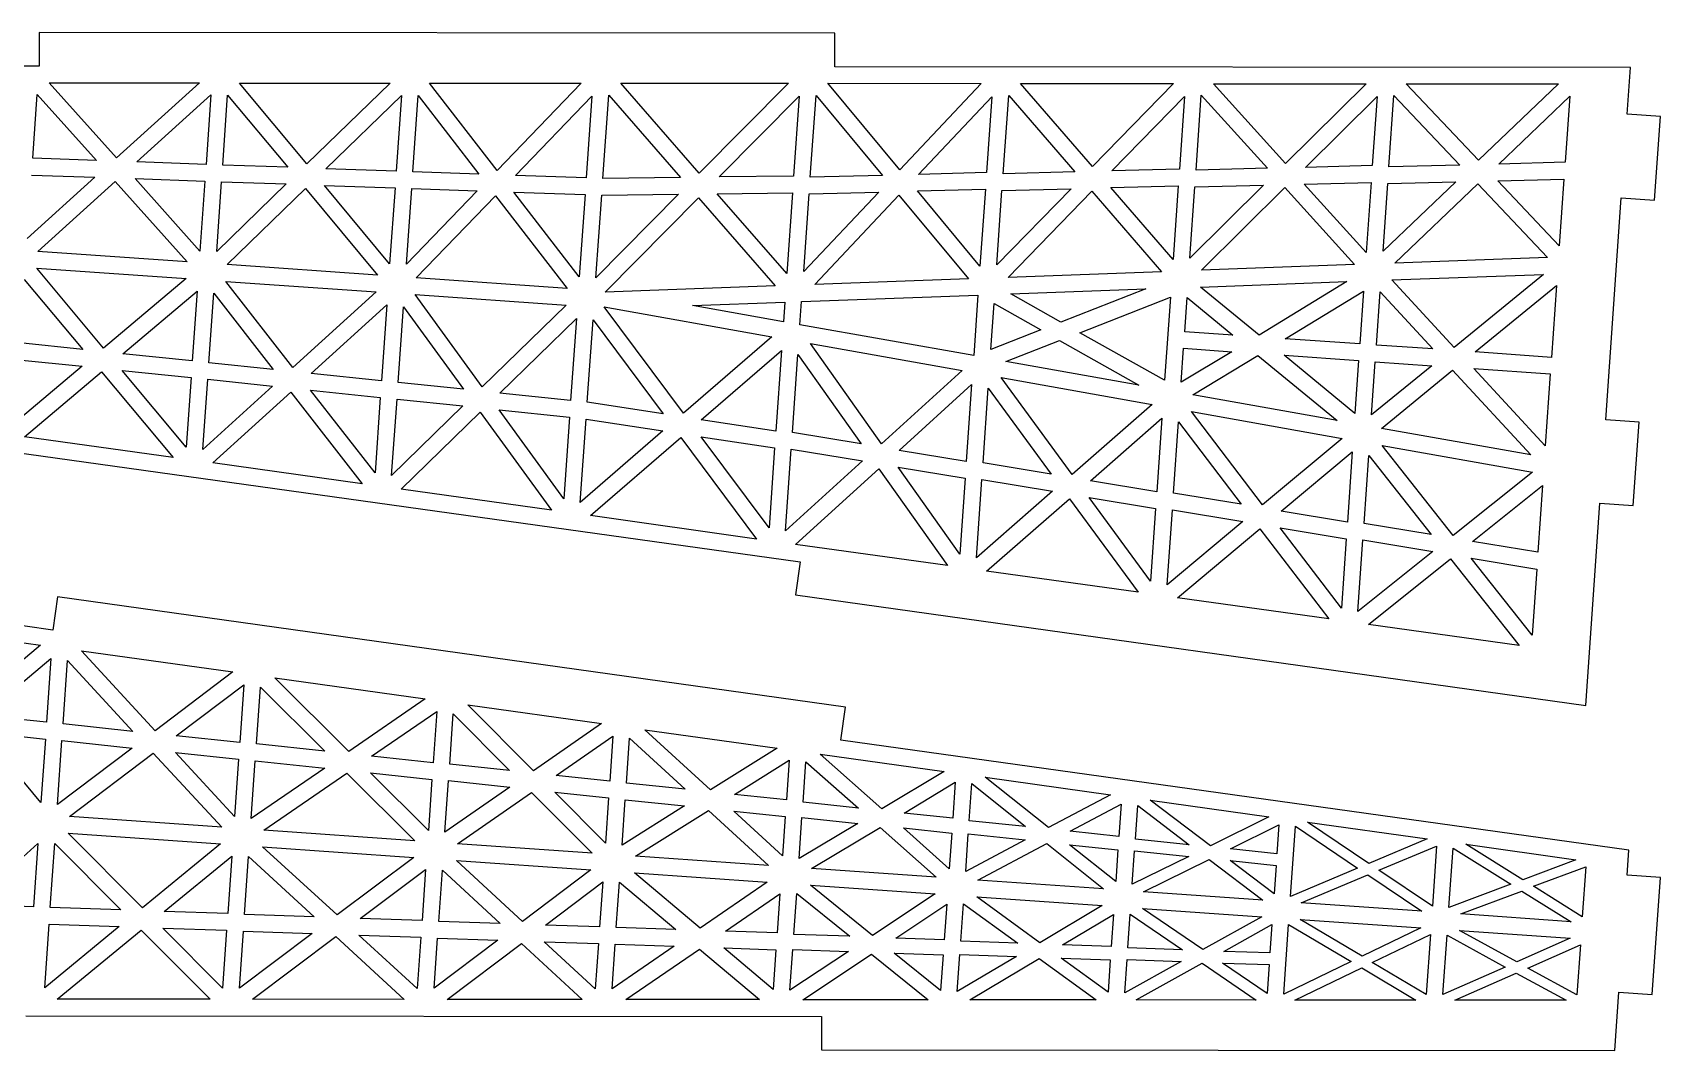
# Model space of a CAD drawing. Header units: millimetres. Extents: x -2 to 1368, y -62 to 278.
# Drawn here: x 192.3 to 387.2, y 70 to 191.8 of the extents above; entities that cross this region are included whole.
import ezdxf

# ---------------------------------------------------------------- set-up
doc = ezdxf.new("R2010")
doc.units = ezdxf.units.MM
doc.layers.add('CYAN', color=4, linetype='CONTINUOUS', true_color=0x00ffff)

msp = doc.modelspace()

# ---------------------------------------------------------------- linework, layer by layer
at = {"layer": 'CYAN'}
for p, q in [((288.36, 191.67), (193.13, 191.76)), ((193.13, 191.76), (193.13, 187.75)), ((288.36, 187.68), (288.36, 191.67)), ((193.13, 187.75), (97.9, 187.84)), ((383.58, 187.59), (288.36, 187.68)), ((383.19, 181.98), (383.58, 187.59)), ((202.39, 176.78), (194.34, 185.76)), ((194.34, 185.76), (212.31, 185.73)), ((212.31, 185.73), (202.39, 176.78)), ((225.17, 176.04), (217.1, 185.72)), ((217.1, 185.72), (235.16, 185.71)), ((235.16, 185.71), (225.17, 176.04)), ((239.85, 185.71), (258.02, 185.69)), ((247.94, 175.27), (239.85, 185.71)), ((258.02, 185.69), (247.94, 175.27)), ((272.13, 174.93), (262.73, 185.69)), ((262.73, 185.69), (282.8, 185.69)), ((282.8, 185.69), (272.13, 174.93)), ((296.14, 175.33), (287.51, 185.69)), ((287.51, 185.69), (305.88, 185.65)), ((305.88, 185.65), (296.14, 175.33)), ((319.22, 175.72), (310.59, 185.65)), ((310.59, 185.65), (328.91, 185.65)), ((328.91, 185.65), (319.22, 175.72)), ((342.3, 176.09), (333.67, 185.64)), ((333.67, 185.64), (351.94, 185.62)), ((351.94, 185.62), (342.3, 176.09)), ((365.39, 176.48), (356.75, 185.63)), ((356.75, 185.63), (374.97, 185.61)), ((374.97, 185.61), (365.39, 176.48)), ((192.36, 176.73), (192.89, 184.36)), ((192.89, 184.36), (199.98, 176.44)), ((204.81, 176.28), (213.69, 184.31)), ((213.69, 184.31), (213.11, 175.98)), ((215.11, 175.91), (215.69, 184.29)), ((215.69, 184.29), (222.88, 175.64)), ((227.46, 175.47), (236.49, 184.22)), ((236.49, 184.22), (235.86, 175.19)), ((237.85, 175.1), (238.49, 184.23)), ((238.49, 184.23), (245.76, 174.82)), ((250.13, 174.67), (259.29, 184.15)), ((259.29, 184.15), (258.61, 174.37)), ((260.61, 174.31), (261.3, 184.28)), ((261.3, 184.28), (269.91, 174.44)), ((274.53, 174.49), (284.1, 184.15)), ((284.1, 184.15), (283.43, 174.59)), ((285.43, 174.45), (286.11, 184.23)), ((286.11, 184.23), (294.06, 174.68)), ((298.38, 174.8), (307.15, 184.09)), ((307.15, 184.09), (306.52, 175.01)), ((308.51, 174.87), (309.17, 184.25)), ((309.17, 184.25), (317.1, 175.1)), ((321.52, 175.21), (330.21, 184.1)), ((330.21, 184.1), (329.6, 175.43)), ((331.6, 175.29), (332.22, 184.26)), ((332.22, 184.26), (340.13, 175.52)), ((344.68, 175.62), (353.27, 184.12)), ((353.27, 184.12), (352.69, 175.84)), ((354.68, 175.7), (355.28, 184.25)), ((355.28, 184.25), (363.17, 175.91)), ((367.84, 176.03), (376.32, 184.14)), ((376.32, 184.14), (375.77, 176.26)), ((387.18, 181.7), (383.19, 181.98)), ((386.48, 171.72), (387.18, 181.7)), ((199.98, 176.44), (192.36, 176.73)), ((213.11, 175.98), (204.81, 176.28)), ((222.88, 175.64), (215.11, 175.91)), ((235.86, 175.19), (227.46, 175.47)), ((329.6, 175.43), (321.52, 175.21)), ((340.13, 175.52), (331.6, 175.29)), ((352.69, 175.84), (344.68, 175.62)), ((363.17, 175.91), (354.68, 175.7)), ((375.77, 176.26), (367.84, 176.03)), ((199.79, 174.45), (191.69, 167.12)), ((192.22, 174.71), (199.79, 174.45)), ((192.98, 165.58), (202.24, 173.95)), ((202.24, 173.95), (210.86, 164.33)), ((212.38, 165.63), (204.62, 174.29)), ((204.62, 174.29), (212.97, 173.98)), ((212.97, 173.98), (212.38, 165.63)), ((214.39, 165.59), (214.97, 173.92)), ((222.69, 173.65), (214.39, 165.59)), ((214.97, 173.92), (222.69, 173.65)), ((235.08, 164.09), (227.27, 173.48)), ((227.27, 173.48), (235.72, 173.19)), ((245.76, 174.82), (237.85, 175.1)), ((258.61, 174.37), (250.13, 174.67)), ((269.91, 174.44), (260.61, 174.31)), ((283.43, 174.59), (274.53, 174.49)), ((294.06, 174.68), (285.43, 174.45)), ((306.52, 175.01), (298.38, 174.8)), ((317.1, 175.1), (308.51, 174.87)), ((321.4, 173.22), (329.46, 173.43)), ((329.46, 173.43), (328.85, 164.63)), ((339.67, 173.49), (330.86, 164.78)), ((331.46, 173.29), (339.67, 173.49)), ((344.54, 173.63), (352.55, 173.84)), ((351.96, 165.44), (344.54, 173.63)), ((352.55, 173.84), (351.96, 165.44)), ((362.7, 173.91), (353.98, 165.6)), ((353.98, 165.6), (354.54, 173.7)), ((354.54, 173.7), (362.7, 173.91)), ((355.38, 164.17), (365.31, 173.65)), ((365.31, 173.65), (373.65, 164.85)), ((367.7, 174.04), (375.63, 174.24)), ((375.07, 166.25), (367.7, 174.04)), ((375.63, 174.24), (375.07, 166.25)), ((215.63, 164), (225.01, 173.09)), ((225.01, 173.09), (233.61, 162.74)), ((235.72, 173.19), (235.08, 164.09)), ((237.08, 164.05), (237.72, 173.1)), ((245.57, 172.83), (237.08, 164.05)), ((237.72, 173.1), (245.57, 172.83)), ((238.27, 162.41), (247.75, 172.23)), ((247.75, 172.23), (256.33, 161.15)), ((249.94, 172.67), (258.47, 172.38)), ((257.78, 162.55), (249.94, 172.67)), ((258.47, 172.38), (257.78, 162.55)), ((269.67, 172.42), (259.77, 162.44)), ((259.77, 162.44), (260.47, 172.31)), ((260.47, 172.31), (269.67, 172.42)), ((260.88, 160.71), (272.05, 171.98)), ((272.05, 171.98), (281.24, 161.46)), ((274.26, 172.48), (283.29, 172.6)), ((282.62, 162.92), (274.26, 172.48)), ((283.29, 172.6), (282.62, 162.92)), ((293.62, 172.68), (284.64, 163.16)), ((284.64, 163.16), (285.29, 172.46)), ((285.29, 172.46), (293.62, 172.68)), ((285.96, 161.63), (296.03, 172.31)), ((296.03, 172.31), (304.38, 162.3)), ((298.24, 172.81), (306.38, 173.01)), ((305.73, 163.81), (298.24, 172.81)), ((306.38, 173.01), (305.73, 163.81)), ((316.66, 173.07), (307.75, 163.97)), ((307.75, 163.97), (308.37, 172.87)), ((308.37, 172.87), (316.66, 173.07)), ((309.1, 162.47), (319.14, 172.77)), ((319.14, 172.77), (327.46, 163.14)), ((328.85, 164.63), (321.4, 173.22)), ((330.86, 164.78), (331.46, 173.29)), ((332.24, 163.34), (342.23, 173.21)), ((342.23, 173.21), (350.56, 164.01)), ((380.63, 145.44), (382.49, 172)), ((382.49, 172), (386.48, 171.72)), ((210.86, 164.33), (192.98, 165.58)), ((233.61, 162.74), (215.63, 164)), ((350.56, 164.01), (332.24, 163.34)), ((373.65, 164.85), (355.38, 164.17)), ((191.34, 162.24), (198.35, 153.85)), ((200.84, 154), (192.84, 163.58)), ((192.84, 163.58), (210.72, 162.33)), ((210.72, 162.33), (200.84, 154)), ((223.51, 151.69), (215.49, 162)), ((215.49, 162), (233.47, 160.75)), ((256.33, 161.15), (238.27, 162.41)), ((304.38, 162.3), (285.96, 161.63)), ((327.46, 163.14), (309.1, 162.47)), ((332.12, 161.31), (349.66, 161.97)), ((349.66, 161.97), (339.17, 155.58)), ((355.04, 162.17), (373.18, 162.83)), ((362.49, 154.1), (355.04, 162.17)), ((373.18, 162.83), (362.49, 154.1)), ((203.15, 153.34), (212.05, 160.84)), ((212.05, 160.84), (211.46, 152.49)), ((213.45, 152.27), (214.04, 160.6)), ((214.04, 160.6), (221.14, 151.46)), ((233.47, 160.75), (223.51, 151.69)), ((246.16, 149.38), (238.13, 160.42)), ((238.13, 160.42), (256.19, 159.16)), ((281.24, 161.46), (260.88, 160.71)), ((284.39, 159.59), (305.49, 160.35)), ((305.49, 160.35), (304.99, 153.11)), ((309.41, 160.5), (325.57, 161.1)), ((315.41, 157.12), (309.41, 160.5)), ((325.57, 161.1), (315.41, 157.12)), ((317.68, 155.86), (328.53, 160.09)), ((328.53, 160.09), (327.83, 150.16)), ((330.25, 155.98), (330.53, 160.05)), ((330.53, 160.05), (336.01, 155.58)), ((339.17, 155.58), (332.12, 161.31)), ((342.27, 155.14), (351.64, 160.83)), ((351.64, 160.83), (351.2, 154.52)), ((353.19, 154.38), (353.63, 160.74)), ((353.63, 160.74), (359.95, 153.91)), ((364.99, 153.55), (374.74, 161.52)), ((374.74, 161.52), (374.14, 152.91)), ((225.69, 150.99), (234.74, 159.2)), ((234.74, 159.2), (234.1, 150.1)), ((236.09, 149.91), (236.73, 158.96)), ((236.73, 158.96), (243.91, 149.09)), ((256.19, 159.16), (246.16, 149.38)), ((270.25, 146.24), (260.76, 158.96)), ((260.76, 158.96), (280.81, 155.38)), ((271.32, 159.1), (282.38, 159.51)), ((282.21, 157.16), (271.32, 159.1)), ((282.38, 159.51), (282.21, 157.16)), ((284.19, 156.8), (284.39, 159.59)), ((307.04, 153.84), (307.43, 159.33)), ((307.43, 159.33), (313.02, 156.18)), ((248.26, 148.63), (257.43, 157.56)), ((257.43, 157.56), (256.74, 147.74)), ((258.73, 147.53), (259.42, 157.4)), ((259.42, 157.4), (267.83, 146.14)), ((304.99, 153.11), (284.19, 156.8)), ((313.02, 156.18), (307.04, 153.84)), ((336.01, 155.58), (330.25, 155.98)), ((198.35, 153.85), (190.81, 154.65)), ((280.81, 155.38), (270.25, 146.24)), ((285.46, 154.55), (303.61, 151.33)), ((293.95, 142.58), (285.46, 154.55)), ((308.85, 152.42), (315.26, 154.93)), ((315.26, 154.93), (324.76, 149.57)), ((327.83, 150.16), (317.68, 155.86)), ((329.82, 149.92), (330.11, 153.99)), ((330.11, 153.99), (335.87, 153.58)), ((351.2, 154.52), (342.27, 155.14)), ((359.95, 153.91), (353.19, 154.38)), ((190.67, 152.63), (198.26, 151.85)), ((211.46, 152.49), (203.15, 153.34)), ((221.14, 151.46), (213.45, 152.27)), ((272.37, 145.44), (281.97, 153.74)), ((281.97, 153.74), (281.3, 144.07)), ((283.29, 143.93), (283.94, 153.23)), ((283.94, 153.23), (291.52, 142.55)), ((324.76, 149.57), (308.85, 152.42)), ((335.87, 153.58), (329.82, 149.92)), ((331.22, 148.44), (339, 153.14)), ((339, 153.14), (348.5, 145.36)), ((350.62, 146.21), (342.13, 153.15)), ((342.13, 153.15), (351.06, 152.52)), ((351.06, 152.52), (350.62, 146.21)), ((352.61, 146.02), (353.05, 152.38)), ((353.05, 152.38), (359.81, 151.91)), ((374.14, 152.91), (364.99, 153.55)), ((198.26, 151.85), (190.14, 145)), ((191.38, 143.41), (200.6, 151.19)), ((200.6, 151.19), (209.18, 140.94)), ((203.06, 151.34), (211.32, 150.49)), ((210.74, 142.16), (203.06, 151.34)), ((211.32, 150.49), (210.74, 142.16)), ((212.73, 141.89), (213.31, 150.28)), ((213.31, 150.28), (221.05, 149.46)), ((234.1, 150.1), (225.69, 150.99)), ((303.61, 151.33), (293.95, 142.58)), ((316.77, 138.91), (308.26, 150.5)), ((308.26, 150.5), (326.36, 147.28)), ((359.81, 151.91), (352.61, 146.02)), ((353.8, 144.41), (362.3, 151.36)), ((362.3, 151.36), (371.67, 141.23)), ((373.4, 142.31), (364.85, 151.56)), ((364.85, 151.56), (374, 150.92)), ((374, 150.92), (373.4, 142.31)), ((221.05, 149.46), (212.73, 141.89)), ((213.92, 140.28), (223.26, 148.75)), ((223.26, 148.75), (231.81, 137.78)), ((233.33, 139.08), (225.6, 148.99)), ((225.6, 148.99), (233.96, 148.1)), ((233.96, 148.1), (233.33, 139.08)), ((243.91, 149.09), (236.09, 149.91)), ((256.74, 147.74), (248.26, 148.63)), ((296.07, 141.78), (304.74, 149.65)), ((304.74, 149.65), (304.1, 140.44)), ((306.1, 140.3), (306.72, 149.21)), ((306.72, 149.21), (314.27, 138.95)), ((348.5, 145.36), (331.22, 148.44)), ((235.32, 138.79), (235.96, 147.91)), ((243.82, 147.09), (235.32, 138.79)), ((235.96, 147.91), (243.82, 147.09)), ((236.45, 137.13), (245.92, 146.34)), ((245.92, 146.34), (254.45, 134.62)), ((255.92, 135.97), (248.17, 146.63)), ((248.17, 146.63), (256.6, 145.74)), ((267.83, 146.14), (258.73, 147.53)), ((326.36, 147.28), (316.77, 138.91)), ((339.57, 135.26), (331.06, 146.43)), ((331.06, 146.43), (349.1, 143.21)), ((256.6, 145.74), (255.92, 135.97)), ((257.9, 135.55), (258.59, 145.53)), ((258.59, 145.53), (267.79, 144.11)), ((281.3, 144.07), (272.37, 145.44)), ((318.95, 138.15), (327.52, 145.62)), ((327.52, 145.62), (326.9, 136.82)), ((328.9, 136.68), (329.49, 145.18)), ((329.49, 145.18), (337, 135.34)), ((371.67, 141.23), (353.8, 144.41)), ((384.62, 145.16), (380.63, 145.44)), ((383.93, 135.19), (384.62, 145.16)), ((209.18, 140.94), (191.38, 143.41)), ((267.79, 144.11), (257.9, 135.55)), ((259.11, 133.97), (269.92, 143.31)), ((269.92, 143.31), (278.99, 131.17)), ((280.49, 132.52), (272.35, 143.41)), ((272.35, 143.41), (281.16, 142.07)), ((291.52, 142.55), (283.29, 143.93)), ((349.1, 143.21), (339.57, 135.26)), ((362.38, 131.61), (353.86, 142.38)), ((353.86, 142.38), (371.85, 139.16)), ((189.9, 141.61), (284.21, 128.43)), ((281.16, 142.07), (280.49, 132.52)), ((282.47, 132.16), (283.15, 141.93)), ((291.67, 140.51), (282.47, 132.16)), ((283.15, 141.93), (291.67, 140.51)), ((304.1, 140.44), (296.07, 141.78)), ((314.27, 138.95), (306.1, 140.3)), ((341.8, 134.52), (350.29, 141.6)), ((350.29, 141.6), (349.71, 133.19)), ((351.7, 133.05), (352.27, 141.16)), ((352.27, 141.16), (359.75, 131.72)), ((231.81, 137.78), (213.92, 140.28)), ((283.66, 130.52), (293.64, 139.57)), ((293.64, 139.57), (301.85, 127.99)), ((295.93, 139.79), (303.96, 138.45)), ((303.32, 129.37), (295.93, 139.79)), ((303.96, 138.45), (303.32, 129.37)), ((371.85, 139.16), (362.38, 131.61)), ((254.45, 134.62), (236.45, 137.13)), ((305.3, 128.93), (305.96, 138.31)), ((314.43, 136.89), (305.3, 128.93)), ((305.96, 138.31), (314.43, 136.89)), ((326.9, 136.82), (318.95, 138.15)), ((337, 135.34), (328.9, 136.68)), ((364.68, 130.89), (373.07, 137.57)), ((373.07, 137.57), (372.51, 129.59)), ((306.52, 127.34), (316.44, 135.97)), ((316.44, 135.97), (324.66, 124.8)), ((318.79, 136.16), (326.76, 134.82)), ((326.15, 126.14), (318.79, 136.16)), ((326.76, 134.82), (326.15, 126.14)), ((328.13, 125.71), (328.76, 134.68)), ((328.76, 134.68), (337.18, 133.27)), ((349.71, 133.19), (341.8, 134.52)), ((378.24, 111.25), (379.94, 135.47)), ((379.94, 135.47), (383.93, 135.19)), ((194.78, 120.29), (100.47, 133.47)), ((278.99, 131.17), (259.11, 133.97)), ((337.18, 133.27), (328.13, 125.71)), ((341.66, 132.53), (349.56, 131.2)), ((348.99, 122.92), (341.66, 132.53)), ((359.75, 131.72), (351.7, 133.05)), ((329.37, 124.14), (339.25, 132.4)), ((339.25, 132.4), (347.47, 121.62)), ((349.56, 131.2), (348.99, 122.92)), ((350.96, 122.5), (351.56, 131.06)), ((351.56, 131.06), (359.93, 129.67)), ((372.51, 129.59), (364.68, 130.89)), ((301.85, 127.99), (283.66, 130.52)), ((359.93, 129.67), (350.96, 122.5)), ((352.23, 120.94), (362.05, 128.8)), ((362.05, 128.8), (370.28, 118.42)), ((371.82, 119.69), (364.54, 128.9)), ((364.54, 128.9), (372.37, 127.58)), ((284.21, 128.43), (283.66, 124.48)), ((324.66, 124.8), (306.52, 127.34)), ((372.37, 127.58), (371.82, 119.69)), ((195.33, 124.26), (194.78, 120.29)), ((289.64, 111.07), (195.33, 124.26)), ((283.66, 124.48), (378.24, 111.25)), ((347.47, 121.62), (329.37, 124.14)), ((175.5, 120.96), (193.3, 118.49)), ((370.28, 118.42), (352.23, 120.94)), ((193.3, 118.49), (184.08, 110.71)), ((207.01, 108.23), (198.19, 117.79)), ((198.19, 117.79), (216.33, 115.27)), ((186.42, 110.05), (194.54, 116.9)), ((194.54, 116.9), (194.01, 109.27)), ((196, 109.05), (196.53, 116.66)), ((196.53, 116.66), (204.36, 108.17)), ((216.33, 115.27), (207.01, 108.23)), ((209.53, 107.63), (217.63, 113.75)), ((217.63, 113.75), (217.14, 106.82)), ((219.13, 106.66), (219.61, 113.46)), ((219.61, 113.46), (227.34, 105.78)), ((221.34, 114.57), (239.34, 112.06)), ((230.2, 105.76), (221.34, 114.57)), ((239.34, 112.06), (230.2, 105.76)), ((244.42, 111.33), (260.43, 109.11)), ((252.29, 103.46), (244.42, 111.33)), ((289.09, 107.13), (289.64, 111.07)), ((194.01, 109.27), (186.42, 110.05)), ((232.89, 105.19), (240.71, 110.56)), ((240.71, 110.56), (240.28, 104.4)), ((242.27, 104.26), (242.69, 110.25)), ((242.69, 110.25), (249.44, 103.49)), ((193.34, 99.66), (186.33, 108.05)), ((186.33, 108.05), (193.87, 107.25)), ((193.87, 107.25), (193.34, 99.66)), ((204.36, 108.17), (196, 109.05)), ((217.14, 106.82), (209.53, 107.63)), ((260.43, 109.11), (252.29, 103.46)), ((254.99, 102.9), (261.8, 107.61)), ((261.8, 107.61), (261.43, 102.19)), ((263.42, 101.98), (263.79, 107.34)), ((263.79, 107.34), (270.46, 101.24)), ((273.49, 101.18), (265.62, 108.37)), ((265.62, 108.37), (281.45, 106.16)), ((195.32, 99.4), (195.86, 107.06)), ((204.27, 106.17), (195.32, 99.4)), ((195.86, 107.06), (204.27, 106.17)), ((196.75, 97.97), (206.78, 105.56)), ((206.78, 105.56), (214.98, 96.7)), ((216.52, 97.97), (209.44, 105.63)), ((209.44, 105.63), (217, 104.83)), ((227.34, 105.78), (219.13, 106.66)), ((281.45, 106.16), (273.49, 101.18)), ((293.98, 98.89), (286.59, 105.45)), ((286.59, 105.45), (301.43, 103.38)), ((383.4, 93.94), (289.09, 107.13)), ((217, 104.83), (216.52, 97.97)), ((218.51, 97.73), (219, 104.66)), ((227.31, 103.78), (218.51, 97.73)), ((219, 104.66), (227.31, 103.78)), ((240.28, 104.4), (232.89, 105.19)), ((249.44, 103.49), (242.27, 104.26)), ((276.35, 100.62), (282.91, 104.73)), ((282.91, 104.73), (282.57, 99.99)), ((284.56, 99.68), (284.9, 104.54)), ((284.9, 104.54), (291.18, 98.99)), ((301.43, 103.38), (293.98, 98.89)), ((220.02, 96.34), (229.97, 103.17)), ((229.97, 103.17), (238.1, 95.08)), ((232.78, 103.2), (240.14, 102.41)), ((239.71, 96.3), (232.78, 103.2)), ((240.14, 102.41), (239.71, 96.3)), ((241.7, 96.11), (242.13, 102.27)), ((249.45, 101.48), (241.7, 96.11)), ((242.13, 102.27), (249.45, 101.48)), ((261.43, 102.19), (254.99, 102.9)), ((270.46, 101.24), (263.42, 101.98)), ((296.65, 98.4), (302.77, 102.09)), ((302.77, 102.09), (302.47, 97.8)), ((304.45, 97.48), (304.76, 101.92)), ((304.76, 101.92), (311.2, 96.78)), ((306.37, 102.69), (321.36, 100.58)), ((313.92, 96.65), (306.37, 102.69)), ((243.21, 94.72), (252.06, 100.84)), ((252.06, 100.84), (259.3, 93.6)), ((254.85, 100.9), (261.29, 100.2)), ((260.91, 94.81), (254.85, 100.9)), ((261.29, 100.2), (260.91, 94.81)), ((262.9, 94.57), (263.28, 99.99)), ((263.28, 99.99), (270.37, 99.24)), ((282.57, 99.99), (276.35, 100.62)), ((291.18, 98.99), (284.56, 99.68)), ((321.36, 100.58), (313.92, 96.65)), ((316.52, 96.21), (322.64, 99.47)), ((322.64, 99.47), (322.37, 95.6)), ((326.1, 99.93), (340.32, 97.93)), ((333.31, 94.49), (326.1, 99.93)), ((214.98, 96.7), (196.75, 97.97)), ((270.37, 99.24), (262.9, 94.57)), ((264.51, 93.23), (273.24, 98.69)), ((273.24, 98.69), (280.42, 92.12)), ((282.11, 93.28), (276.26, 98.63)), ((276.26, 98.63), (282.43, 97.97)), ((282.43, 97.97), (282.11, 93.28)), ((284.09, 92.97), (284.43, 97.88)), ((284.43, 97.88), (291.1, 97.16)), ((302.47, 97.8), (296.65, 98.4)), ((311.2, 96.78), (304.45, 97.48)), ((324.35, 95.29), (324.63, 99.28)), ((324.63, 99.28), (330.79, 94.61)), ((340.32, 97.93), (333.31, 94.49)), ((205.49, 87.06), (196.61, 95.98)), ((196.61, 95.98), (214.84, 94.7)), ((238.1, 95.08), (220.02, 96.34)), ((291.1, 97.16), (284.09, 92.97)), ((285.58, 91.76), (293.77, 96.68)), ((293.77, 96.68), (300.5, 90.72)), ((302.05, 91.74), (296.57, 96.61)), ((296.57, 96.61), (302.35, 96)), ((302.35, 96), (302.05, 91.74)), ((304.03, 91.42), (304.34, 95.89)), ((304.34, 95.89), (311.13, 95.19)), ((322.37, 95.6), (316.52, 96.21)), ((335.72, 94.12), (341.51, 96.97)), ((341.51, 96.97), (341.27, 93.53)), ((342.91, 88.43), (343.5, 96.81)), ((343.5, 96.81), (350.94, 91.8)), ((344.92, 97.31), (359.26, 95.3)), ((352.29, 92.36), (344.92, 97.31)), ((184.89, 87.45), (192.99, 94.77)), ((192.99, 94.77), (192.46, 87.19)), ((194.46, 87.1), (195, 94.76)), ((195, 94.76), (202.91, 86.81)), ((214.84, 94.7), (205.49, 87.06)), ((219.88, 94.35), (237.96, 93.09)), ((228.78, 86.21), (219.88, 94.35)), ((259.3, 93.6), (243.21, 94.72)), ((311.13, 95.19), (304.03, 91.42)), ((305.49, 90.37), (313.74, 94.75)), ((313.74, 94.75), (320.52, 89.32)), ((316.46, 94.61), (322.25, 94.01)), ((321.99, 90.19), (316.46, 94.61)), ((322.25, 94.01), (321.99, 90.19)), ((323.97, 89.88), (324.25, 93.89)), ((324.25, 93.89), (330.74, 93.21)), ((330.79, 94.61), (324.35, 95.29)), ((341.27, 93.53), (335.72, 94.12)), ((359.26, 95.3), (352.29, 92.36)), ((353.46, 91.55), (360.38, 94.45)), ((360.38, 94.45), (359.88, 87.27)), ((361.87, 87.08), (362.36, 94.19)), ((362.36, 94.19), (369.28, 89.89)), ((363.88, 94.66), (377.05, 92.81)), ((370.7, 90.42), (363.88, 94.66)), ((383.19, 90.95), (383.4, 93.94)), ((208.11, 86.63), (216.19, 93.23)), ((216.19, 93.23), (215.71, 86.37)), ((217.71, 86.26), (218.19, 93.19)), ((218.19, 93.19), (226.06, 85.97)), ((237.96, 93.09), (228.78, 86.21)), ((231.56, 85.79), (239.39, 91.66)), ((239.39, 91.66), (238.96, 85.55)), ((250.98, 85.43), (243.07, 92.73)), ((243.07, 92.73), (259.16, 91.6)), ((259.16, 91.6), (250.98, 85.43)), ((280.42, 92.12), (264.51, 93.23)), ((300.5, 90.72), (285.58, 91.76)), ((330.74, 93.21), (323.97, 89.88)), ((325.31, 88.98), (333.15, 92.84)), ((333.15, 92.84), (339.6, 87.98)), ((335.67, 92.72), (341.17, 92.13)), ((340.93, 88.72), (335.67, 92.72)), ((341.17, 92.13), (340.93, 88.72)), ((350.94, 91.8), (342.91, 88.43)), ((377.05, 92.81), (370.7, 90.42)), ((372, 89.63), (378.25, 91.97)), ((378.25, 91.97), (377.83, 85.99)), ((240.96, 85.41), (241.39, 91.57)), ((241.39, 91.57), (248.31, 85.17)), ((253.73, 84.99), (260.59, 90.17)), ((260.59, 90.17), (260.21, 84.79)), ((262.21, 84.72), (262.59, 90.13)), ((262.59, 90.13), (269.33, 84.47)), ((264.37, 91.24), (280.28, 90.12)), ((272.25, 84.62), (264.37, 91.24)), ((280.28, 90.12), (272.25, 84.62)), ((292.87, 83.76), (285.44, 89.76)), ((285.44, 89.76), (300.36, 88.72)), ((320.52, 89.32), (305.49, 90.37)), ((344.19, 87.66), (352.14, 90.99)), ((352.14, 90.99), (358.63, 86.65)), ((359.88, 87.27), (353.46, 91.55)), ((369.28, 89.89), (361.87, 87.08)), ((387.18, 90.67), (383.19, 90.95)), ((386.2, 76.7), (387.18, 90.67)), ((275.26, 84.26), (281.79, 88.74)), ((281.79, 88.74), (281.46, 84.05)), ((283.45, 83.86), (283.8, 88.78)), ((283.8, 88.78), (290.15, 83.65)), ((300.36, 88.72), (292.87, 83.76)), ((305.35, 88.37), (320.38, 87.32)), ((312.91, 82.88), (305.35, 88.37)), ((339.6, 87.98), (325.31, 88.98)), ((363.27, 86.33), (370.58, 89.07)), ((370.58, 89.07), (376.51, 85.4)), ((377.83, 85.99), (372, 89.63)), ((192.46, 87.19), (184.89, 87.45)), ((202.91, 86.81), (194.46, 87.1)), ((215.71, 86.37), (208.11, 86.63)), ((226.06, 85.97), (217.71, 86.26)), ((238.96, 85.55), (231.56, 85.79)), ((295.65, 83.44), (301.75, 87.5)), ((301.75, 87.5), (301.45, 83.23)), ((303.44, 83.07), (303.76, 87.53)), ((303.76, 87.53), (310.27, 82.82)), ((320.38, 87.32), (312.91, 82.88)), ((315.62, 82.64), (321.71, 86.25)), ((321.71, 86.25), (321.44, 82.43)), ((323.44, 82.27), (323.72, 86.29)), ((323.72, 86.29), (329.96, 82.04)), ((332.4, 82.07), (325.17, 86.99)), ((325.17, 86.99), (339.46, 85.99)), ((339.46, 85.99), (332.4, 82.07)), ((358.63, 86.65), (344.19, 87.66)), ((376.51, 85.4), (363.27, 86.33)), ((193.79, 77.5), (194.32, 85.11)), ((202.72, 84.82), (193.79, 77.5)), ((194.32, 85.11), (202.72, 84.82)), ((195.27, 76.15), (205.35, 84.39)), ((205.35, 84.39), (213.59, 76.12)), ((207.92, 84.63), (215.57, 84.38)), ((215.09, 77.44), (207.92, 84.63)), ((215.57, 84.38), (215.09, 77.44)), ((217.09, 77.45), (217.57, 84.26)), ((225.82, 83.98), (217.09, 77.45)), ((217.57, 84.26), (225.82, 83.98)), ((238.39, 77.39), (231.4, 83.8)), ((231.4, 83.8), (238.82, 83.55)), ((248.31, 85.17), (240.96, 85.41)), ((260.21, 84.79), (253.73, 84.99)), ((269.33, 84.47), (262.21, 84.72)), ((281.46, 84.05), (275.26, 84.26)), ((290.15, 83.65), (283.45, 83.86)), ((334.91, 81.84), (340.68, 85.07)), ((340.68, 85.07), (340.44, 81.66)), ((342.09, 76.71), (342.68, 85.08)), ((342.68, 85.08), (350.16, 80.63)), ((351.46, 81.26), (344.05, 85.67)), ((344.05, 85.67), (358.49, 84.66)), ((358.49, 84.66), (351.46, 81.26)), ((352.69, 80.53), (359.64, 83.88)), ((359.64, 83.88), (359.14, 76.69)), ((361.14, 76.68), (361.64, 83.79)), ((361.64, 83.79), (368.59, 79.97)), ((363.13, 84.33), (376.37, 83.41)), ((369.99, 80.59), (363.13, 84.33)), ((218.65, 76.12), (228.65, 83.61)), ((228.65, 83.61), (236.82, 76.1)), ((238.82, 83.55), (238.39, 77.39)), ((240.4, 77.43), (240.82, 83.41)), ((248.02, 83.18), (240.4, 77.43)), ((240.82, 83.41), (248.02, 83.18)), ((241.96, 76.11), (250.85, 82.81)), ((250.85, 82.81), (258.12, 76.09)), ((259.69, 77.38), (253.59, 83)), ((253.59, 83), (260.07, 82.79)), ((260.07, 82.79), (259.69, 77.38)), ((261.7, 77.37), (262.07, 82.73)), ((269.15, 82.48), (261.7, 77.37)), ((262.07, 82.73), (269.15, 82.48)), ((263.36, 76.1), (272.15, 82.12)), ((272.15, 82.12), (279.35, 76.08)), ((275.07, 82.27), (281.32, 82.03)), ((280.99, 77.3), (275.07, 82.27)), ((281.32, 82.03), (280.99, 77.3)), ((282.99, 77.21), (283.33, 82.07)), ((283.33, 82.07), (289.98, 81.83)), ((301.45, 83.23), (295.65, 83.44)), ((310.27, 82.82), (303.44, 83.07)), ((321.44, 82.43), (315.62, 82.64)), ((329.96, 82.04), (323.44, 82.27)), ((340.44, 81.66), (334.91, 81.84)), ((376.37, 83.41), (369.99, 80.59)), ((371.31, 79.85), (377.6, 82.64)), ((377.6, 82.64), (377.18, 76.66)), ((289.98, 81.83), (282.99, 77.21)), ((284.54, 76.07), (292.76, 81.53)), ((292.76, 81.53), (299.52, 76.05)), ((295.48, 81.65), (301.33, 81.44)), ((301.03, 77.15), (295.48, 81.65)), ((301.33, 81.44), (301.03, 77.15)), ((303.02, 77.03), (303.33, 81.47)), ((310.11, 81.22), (303.02, 77.03)), ((303.33, 81.47), (310.11, 81.22)), ((304.51, 76.05), (312.82, 80.98)), ((312.82, 80.98), (319.64, 76.05)), ((321.06, 76.97), (315.46, 81.05)), ((315.46, 81.05), (321.33, 80.84)), ((321.33, 80.84), (321.06, 76.97)), ((323.06, 76.88), (323.34, 80.87)), ((329.81, 80.65), (323.06, 76.88)), ((323.34, 80.87), (329.81, 80.65)), ((324.43, 76.04), (332.33, 80.42)), ((332.33, 80.42), (338.79, 76.03)), ((340.1, 76.82), (334.76, 80.45)), ((334.76, 80.45), (340.34, 80.26)), ((340.34, 80.26), (340.1, 76.82)), ((350.16, 80.63), (342.09, 76.71)), ((343.43, 76.01), (351.42, 79.89)), ((351.42, 79.89), (357.91, 76)), ((359.14, 76.69), (352.69, 80.53)), ((368.59, 79.97), (361.14, 76.68)), ((362.57, 76), (369.92, 79.25)), ((369.92, 79.25), (375.88, 76)), ((377.18, 76.66), (371.31, 79.85)), ((213.59, 76.12), (195.27, 76.15)), ((236.82, 76.1), (218.65, 76.12)), ((258.12, 76.09), (241.96, 76.11)), ((279.35, 76.08), (263.36, 76.1)), ((299.52, 76.05), (284.54, 76.07)), ((319.64, 76.05), (304.51, 76.05)), ((338.79, 76.03), (324.43, 76.04)), ((357.91, 76), (343.43, 76.01)), ((375.88, 76), (362.57, 76)), ((381.72, 70), (382.21, 76.98)), ((382.21, 76.98), (386.2, 76.7)), ((191.55, 74.15), (286.78, 74.06)), ((286.78, 74.06), (286.77, 70.07)), ((286.77, 70.07), (381.72, 70))]:
    msp.add_line(p, q, dxfattribs=at)

doc.saveas('drawing.dxf')
